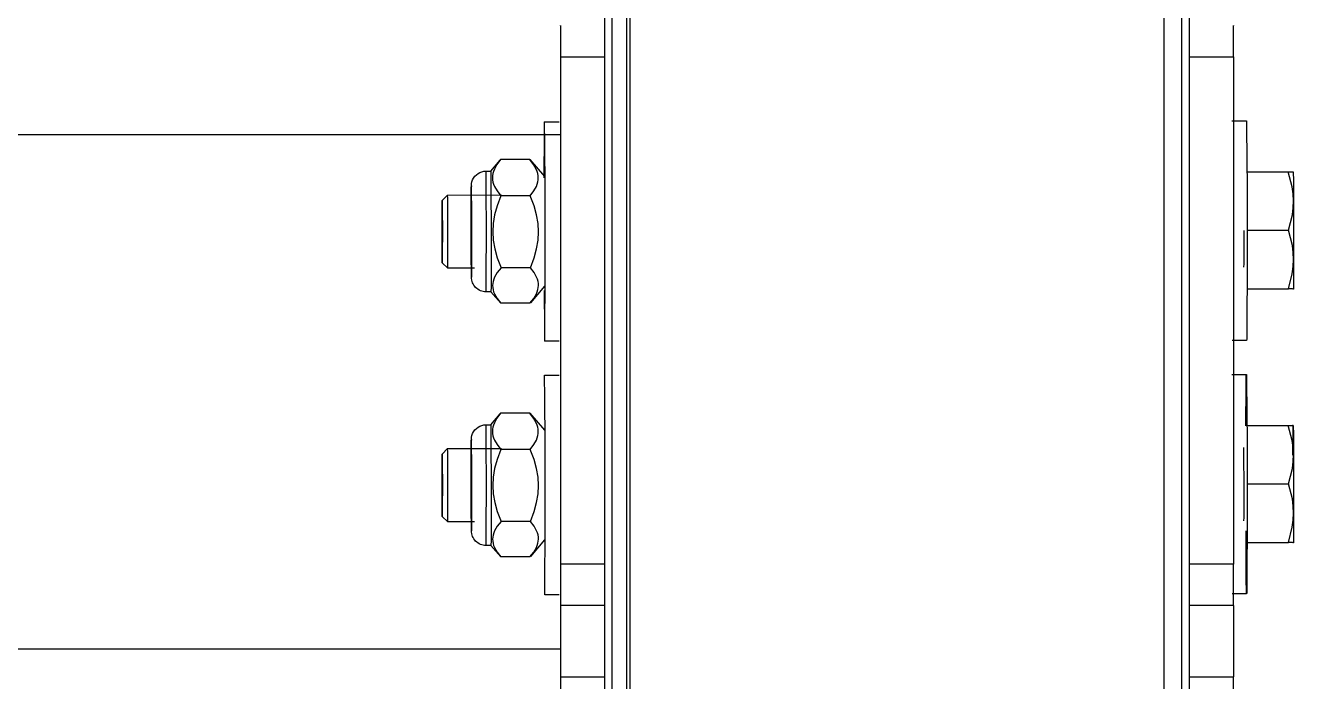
# Model space of a CAD drawing. Header units: millimetres. Extents: x 3109 to 13995, y 24552 to 39949.
# Drawn here: x 13058.4 to 13231.8, y 35351 to 35440.7 of the extents above; entities that cross this region are included whole.
import ezdxf

# ---------------------------------------------------------------- set-up
doc = ezdxf.new("R2010")
doc.units = ezdxf.units.MM
doc.header["$LTSCALE"] = 3
doc.layers.add('DomyÅ›lny', color=7, linetype='Continuous')

msp = doc.modelspace()

# ---------------------------------------------------------------- linework, layer by layer
at = {"layer": 'DomyÅ›lny'}
for p, q in [((13138.59, 35692.97), (13138.59, 33353.53)), ((13141.07, 33353.53), (13141.07, 35693.12)), ((13214.07, 35693.12), (13214.07, 33353.53)), ((13216.54, 33353.53), (13216.54, 35692.97)), ((13137.57, 35692.61), (13137.57, 33353.53)), ((13140.57, 35692.61), (13140.57, 33353.53)), ((13217.57, 33353.53), (13217.57, 35692.61)), ((13131.57, 35436.4), (13131.57, 35367.09)), ((13131.57, 35436.4), (13137.57, 35436.4)), ((13217.57, 35436.4), (13223.57, 35436.4)), ((13223.57, 35436.4), (13223.57, 35367.09)), ((13223.35, 35427.67), (13225.35, 35427.67)), ((13129.35, 35427.55), (13131.35, 35427.55)), ((13131.57, 35425.77), (12132.31, 35425.77)), ((13121.36, 35420.79), (13122.01, 35420.79)), ((13122.01, 35420.79), (13123.3, 35422.29)), ((13127.36, 35422.36), (13123.36, 35422.36)), ((13127.36, 35422.36), (13129.36, 35420.05)), ((13225.39, 35420.7), (13231.07, 35420.7)), ((13115.37, 35416.78), (13116.11, 35417.53)), ((13116.11, 35417.53), (13123.48, 35417.54)), ((13127.41, 35417.41), (13123.41, 35417.4)), ((13225.42, 35412.72), (13231.11, 35412.73)), ((13116.13, 35407.53), (13115.38, 35408.28)), ((13119.77, 35407.54), (13116.13, 35407.53)), ((13127.43, 35407.59), (13123.43, 35407.59)), ((13129.38, 35405.05), (13127.44, 35402.8)), ((13122.03, 35404.29), (13121.38, 35404.29)), ((13123.38, 35402.73), (13122.03, 35404.29)), ((13225.41, 35404.7), (13231.09, 35404.7)), ((13127.38, 35402.73), (13123.38, 35402.73)), ((13131.39, 35397.55), (13129.39, 35397.55)), ((13225.39, 35397.67), (13223.39, 35397.67)), ((13129.35, 35392.89), (13131.35, 35392.89)), ((13223.35, 35393.01), (13225.35, 35393.01)), ((13127.36, 35387.7), (13123.36, 35387.7)), ((13127.36, 35387.7), (13129.36, 35385.39)), ((13121.36, 35386.13), (13122.01, 35386.13)), ((13122.01, 35386.13), (13123.3, 35387.63)), ((13225.39, 35386.04), (13231.07, 35386.04)), ((13115.37, 35382.12), (13116.11, 35382.87)), ((13116.11, 35382.87), (13123.48, 35382.88)), ((13127.41, 35382.75), (13123.41, 35382.74)), ((13225.42, 35378.06), (13231.11, 35378.07)), ((13116.13, 35372.87), (13115.38, 35373.62)), ((13119.77, 35372.88), (13116.13, 35372.87)), ((13127.43, 35372.93), (13123.43, 35372.93)), ((13129.38, 35370.39), (13127.44, 35368.14)), ((13122.03, 35369.63), (13121.38, 35369.63)), ((13123.38, 35368.07), (13122.03, 35369.63)), ((13225.41, 35370.04), (13231.09, 35370.04)), ((13127.38, 35368.07), (13123.38, 35368.07)), ((13137.57, 35367.09), (13131.57, 35367.09)), ((13223.57, 35367.09), (13217.57, 35367.09)), ((13131.39, 35362.89), (13129.39, 35362.89)), ((13225.39, 35363.01), (13223.39, 35363.01)), ((13131.57, 35361.44), (13131.57, 35351.7)), ((13137.57, 35361.44), (13131.57, 35361.44)), ((13223.57, 35361.44), (13217.57, 35361.44)), ((13223.57, 35361.44), (13223.57, 35351.7)), ((13131.57, 35355.46), (11053.51, 35355.46)), ((13131.57, 35351.7), (13137.57, 35351.7)), ((13217.57, 35351.7), (13223.57, 35351.7))]:
    msp.add_line(p, q, dxfattribs=at)
for points in [[(13131.57, 35440.66, 0), (13131.57, 35440.7, 0), (13131.57, 35440.71, 0), (13131.57, 35440.71, 0), (13131.57, 35440.71, 0), (13131.57, 35440.71, 0), (13131.57, 35440.71, 0), (13131.57, 35440.71, 0), (13131.57, 35440.71, 0), (13131.57, 35440.71, 0), (13131.57, 35440.71, 0), (13131.57, 35440.71, 0), (13131.57, 35440.71, 0), (13131.57, 35440.71, 0), (13131.57, 35440.71, 0), (13131.57, 35440.71, 0), (13131.57, 35440.71, 0), (13131.57, 35440.71, 0), (13131.57, 35440.71, 0), (13131.57, 35440.7, 0), (13131.57, 35440.67, 0), (13131.57, 35440.55, 0), (13131.57, 35440.05, 0), (13131.57, 35436.4, 0)], [(13223.57, 35436.4, 0), (13223.57, 35439.7, 0), (13223.57, 35440.57, 0), (13223.57, 35440.7, 0), (13223.57, 35440.71, 0), (13223.57, 35440.71, 0), (13223.57, 35440.71, 0), (13223.57, 35440.71, 0), (13223.57, 35440.71, 0), (13223.57, 35440.71, 0), (13223.57, 35440.71, 0), (13223.57, 35440.71, 0), (13223.57, 35440.71, 0), (13223.57, 35440.71, 0), (13223.57, 35440.71, 0), (13223.57, 35440.71, 0), (13223.57, 35440.71, 0), (13223.57, 35440.71, 0), (13223.57, 35440.71, 0), (13223.57, 35440.71, 0), (13223.57, 35440.71, 0), (13223.57, 35440.71, 0), (13223.57, 35440.7, 0), (13223.57, 35440.66, 0)], [(13225.35, 35427.67, 0), (13225.35, 35427.67, 0), (13225.35, 35427.67, 0), (13225.35, 35427.67, 0), (13225.35, 35427.67, 0), (13225.35, 35427.66, 0), (13225.36, 35427.63, 0), (13225.37, 35427.46, 0), (13225.38, 35426.71, 0), (13225.44, 35418.43, 0), (13225.46, 35407.39, 0), (13225.43, 35400.16, 0), (13225.41, 35398.25, 0), (13225.4, 35397.8, 0), (13225.39, 35397.7, 0), (13225.39, 35397.67, 0), (13225.39, 35397.67, 0), (13225.39, 35397.67, 0), (13225.39, 35397.67, 0), (13225.39, 35397.67, 0), (13225.39, 35397.67, 0), (13225.39, 35397.67, 0), (13225.39, 35397.67, 0), (13225.39, 35397.67, 0), (13225.39, 35397.67, 0), (13225.39, 35397.67, 0), (13225.39, 35397.67, 0), (13225.39, 35397.67, 0), (13225.39, 35397.67, 0), (13225.39, 35397.67, 0), (13225.39, 35397.67, 0), (13225.39, 35397.67, 0), (13225.39, 35397.67, 0), (13225.39, 35397.67, 0), (13225.39, 35397.67, 0)], [(13129.35, 35427.55, 0), (13129.35, 35427.55, 0), (13129.35, 35427.55, 0), (13129.35, 35427.55, 0), (13129.35, 35427.55, 0), (13129.35, 35427.55, 0), (13129.35, 35427.55, 0), (13129.35, 35427.55, 0), (13129.35, 35427.55, 0), (13129.35, 35427.55, 0), (13129.35, 35427.55, 0), (13129.35, 35427.55, 0), (13129.35, 35427.55, 0), (13129.35, 35427.55, 0), (13129.35, 35427.55, 0), (13129.35, 35427.55, 0), (13129.35, 35427.55, 0), (13129.35, 35427.55, 0), (13129.35, 35427.54, 0), (13129.34, 35427.48, 0), (13129.33, 35427.17, 0), (13129.31, 35425.78, 0), (13129.29, 35419.88, 0)], [(13129.39, 35397.55, 0), (13129.39, 35397.55, 0), (13129.39, 35397.55, 0), (13129.39, 35397.55, 0), (13129.39, 35397.55, 0), (13129.39, 35397.55, 0), (13129.39, 35397.55, 0), (13129.39, 35397.55, 0), (13129.39, 35397.55, 0), (13129.39, 35397.55, 0), (13129.39, 35397.55, 0), (13129.39, 35397.55, 0), (13129.39, 35397.55, 0), (13129.39, 35397.55, 0), (13129.39, 35397.55, 0), (13129.39, 35397.55, 0), (13129.39, 35397.55, 0), (13129.39, 35397.55, 0), (13129.39, 35397.55, 0), (13129.39, 35397.56, 0), (13129.4, 35397.59, 0), (13129.4, 35397.76, 0), (13129.42, 35398.52, 0), (13129.46, 35406.82, 0), (13129.45, 35417.86, 0), (13129.4, 35425.02, 0), (13129.38, 35426.94, 0), (13129.36, 35427.4, 0), (13129.36, 35427.51, 0), (13129.36, 35427.54, 0), (13129.35, 35427.55, 0), (13129.35, 35427.55, 0), (13129.35, 35427.55, 0), (13129.35, 35427.55, 0), (13129.35, 35427.55, 0)], [(13121.38, 35404.29, 0), (13121.18, 35404.3, 0), (13120.98, 35404.33, 0), (13120.79, 35404.38, 0), (13120.6, 35404.45, 0), (13120.42, 35404.54, 0), (13120.24, 35404.64, 0), (13120.09, 35404.76, 0), (13119.95, 35404.9, 0), (13119.82, 35405.04, 0), (13119.7, 35405.2, 0), (13119.6, 35405.37, 0), (13119.52, 35405.54, 0), (13119.46, 35405.72, 0), (13119.42, 35405.9, 0), (13119.38, 35406.17, 0), (13119.34, 35409.7, 0), (13119.34, 35415.69, 0), (13119.35, 35418.55, 0), (13119.36, 35418.85, 0), (13119.38, 35419.08, 0), (13119.43, 35419.32, 0), (13119.53, 35419.59, 0), (13119.67, 35419.85, 0), (13119.85, 35420.09, 0), (13120.05, 35420.3, 0), (13120.28, 35420.47, 0), (13120.54, 35420.61, 0), (13120.8, 35420.71, 0), (13121.08, 35420.77, 0), (13121.36, 35420.79, 0)], [(13121.42, 35412.49, 0), (13121.4, 35418.34, 0), (13121.38, 35420.19, 0), (13121.37, 35420.64, 0), (13121.37, 35420.75, 0), (13121.36, 35420.78, 0), (13121.36, 35420.79, 0), (13121.36, 35420.79, 0), (13121.36, 35420.79, 0), (13121.36, 35420.79, 0), (13121.36, 35420.79, 0), (13121.36, 35420.79, 0)], [(13122.01, 35420.79, 0), (13122.01, 35420.79, 0), (13122.01, 35420.79, 0), (13122.01, 35420.79, 0), (13122.01, 35420.79, 0), (13122.01, 35420.79, 0), (13122.01, 35420.79, 0), (13122.01, 35420.79, 0), (13122.01, 35420.79, 0), (13122.01, 35420.79, 0), (13122.01, 35420.79, 0), (13122.01, 35420.79, 0), (13122.01, 35420.79, 0), (13122.01, 35420.77, 0), (13122.02, 35420.68, 0), (13122.03, 35420.26, 0), (13122.04, 35418.46, 0), (13122.07, 35412.49, 0)], [(13123.36, 35422.36, 0), (13122.85, 35421.68, 0), (13122.51, 35421.05, 0), (13122.39, 35420.75, 0), (13122.31, 35420.46, 0), (13122.26, 35420.17, 0), (13122.25, 35419.88, 0), (13122.27, 35419.59, 0), (13122.32, 35419.3, 0), (13122.41, 35419.01, 0), (13122.53, 35418.71, 0), (13122.89, 35418.08, 0), (13123.41, 35417.4, 0)], [(13127.41, 35417.41, 0), (13127.92, 35418.09, 0), (13128.27, 35418.71, 0), (13128.38, 35419.01, 0), (13128.46, 35419.31, 0), (13128.51, 35419.6, 0), (13128.52, 35419.89, 0), (13128.5, 35420.17, 0), (13128.45, 35420.46, 0), (13128.36, 35420.76, 0), (13128.24, 35421.06, 0), (13127.88, 35421.68, 0), (13127.36, 35422.36, 0)], [(13231.76, 35420.68, 0), (13231.76, 35420.68, 0), (13231.76, 35420.68, 0), (13231.76, 35420.68, 0), (13231.76, 35420.68, 0), (13231.75, 35420.67, 0), (13231.74, 35420.67, 0), (13231.65, 35420.67, 0), (13231.02, 35420.65, 0)], [(13231.8, 35416.72, 0), (13231.76, 35417.67, 0), (13231.62, 35418.64, 0), (13231.07, 35420.7, 0)], [(13231.07, 35420.7, 0), (13231.6, 35420.69, 0), (13231.72, 35420.68, 0), (13231.75, 35420.68, 0), (13231.75, 35420.68, 0), (13231.76, 35420.68, 0), (13231.76, 35420.68, 0), (13231.76, 35420.68, 0), (13231.76, 35420.68, 0), (13231.76, 35420.68, 0), (13231.76, 35420.68, 0), (13231.76, 35420.68, 0), (13231.76, 35420.68, 0), (13231.76, 35420.68, 0), (13231.76, 35420.68, 0), (13231.76, 35420.68, 0), (13231.76, 35420.68, 0), (13231.76, 35420.68, 0), (13231.76, 35420.68, 0), (13231.76, 35420.68, 0), (13231.76, 35420.68, 0), (13231.76, 35420.68, 0), (13231.76, 35420.68, 0), (13231.76, 35420.68, 0)], [(13231.76, 35420.68, 0), (13231.76, 35420.68, 0), (13231.76, 35420.68, 0), (13231.76, 35420.68, 0), (13231.76, 35420.68, 0), (13231.76, 35420.68, 0), (13231.76, 35420.68, 0), (13231.76, 35420.68, 0), (13231.76, 35420.68, 0), (13231.76, 35420.68, 0), (13231.76, 35420.68, 0), (13231.76, 35420.68, 0), (13231.76, 35420.68, 0), (13231.76, 35420.68, 0), (13231.76, 35420.68, 0), (13231.76, 35420.68, 0), (13231.76, 35420.67, 0), (13231.76, 35420.67, 0), (13231.76, 35420.64, 0), (13231.77, 35420.46, 0), (13231.78, 35419.71, 0), (13231.8, 35416.72, 0)], [(13116.15, 35412.56, 0), (13116.14, 35416.08, 0), (13116.13, 35417.18, 0), (13116.12, 35417.45, 0), (13116.12, 35417.51, 0), (13116.12, 35417.53, 0), (13116.12, 35417.53, 0), (13116.12, 35417.53, 0), (13116.11, 35417.53, 0), (13116.11, 35417.53, 0), (13116.11, 35417.53, 0), (13116.11, 35417.53, 0), (13116.11, 35417.53, 0), (13116.11, 35417.53, 0), (13116.11, 35417.53, 0), (13116.11, 35417.53, 0), (13116.11, 35417.53, 0), (13116.11, 35417.53, 0), (13116.11, 35417.53, 0)], [(13119.36, 35418.79, 0), (13119.36, 35418.79, 0), (13119.36, 35418.79, 0), (13119.36, 35418.79, 0), (13119.36, 35418.79, 0), (13119.36, 35418.79, 0), (13119.36, 35418.79, 0), (13119.36, 35418.79, 0), (13119.36, 35418.79, 0), (13119.36, 35418.79, 0), (13119.36, 35418.79, 0), (13119.36, 35418.79, 0), (13119.36, 35418.79, 0), (13119.36, 35418.79, 0), (13119.36, 35418.79, 0), (13119.36, 35418.79, 0), (13119.36, 35418.79, 0), (13119.36, 35418.79, 0), (13119.36, 35418.78, 0), (13119.36, 35418.75, 0), (13119.35, 35418.59, 0), (13119.35, 35417.87, 0), (13119.34, 35411.58, 0), (13119.37, 35406.43, 0), (13119.37, 35406.32, 0), (13119.38, 35406.3, 0), (13119.38, 35406.29, 0), (13119.38, 35406.29, 0), (13119.38, 35406.29, 0), (13119.38, 35406.29, 0), (13119.38, 35406.29, 0), (13119.38, 35406.29, 0), (13119.38, 35406.29, 0), (13119.38, 35406.29, 0), (13119.38, 35406.29, 0), (13119.38, 35406.29, 0), (13119.38, 35406.29, 0), (13119.38, 35406.29, 0), (13119.38, 35406.29, 0), (13119.38, 35406.29, 0), (13119.38, 35406.29, 0), (13119.38, 35406.29, 0), (13119.38, 35406.29, 0), (13119.38, 35406.29, 0), (13119.38, 35406.29, 0), (13119.38, 35406.29, 0), (13119.38, 35406.29, 0), (13119.38, 35406.29, 0), (13119.38, 35406.29, 0), (13119.38, 35406.31, 0), (13119.39, 35406.4, 0), (13119.39, 35406.81, 0), (13119.41, 35412.5, 0)], [(13119.41, 35412.5, 0), (13119.39, 35416.93, 0), (13119.38, 35418.34, 0), (13119.37, 35418.68, 0), (13119.37, 35418.76, 0), (13119.36, 35418.78, 0), (13119.36, 35418.79, 0), (13119.36, 35418.79, 0), (13119.36, 35418.79, 0), (13119.36, 35418.79, 0), (13119.36, 35418.79, 0), (13119.36, 35418.79, 0)], [(13119.38, 35406.43, 0), (13119.38, 35406.43, 0), (13119.38, 35406.43, 0), (13119.38, 35406.43, 0), (13119.38, 35406.43, 0), (13119.38, 35406.43, 0), (13119.38, 35406.43, 0), (13119.38, 35406.43, 0), (13119.38, 35406.43, 0), (13119.38, 35406.43, 0), (13119.39, 35406.44, 0), (13119.39, 35406.49, 0), (13119.39, 35406.97, 0), (13119.41, 35411.49, 0), (13119.4, 35416.29, 0), (13119.38, 35417.94, 0), (13119.38, 35418.43, 0), (13119.37, 35418.58, 0), (13119.37, 35418.63, 0), (13119.37, 35418.64, 0), (13119.37, 35418.65, 0), (13119.37, 35418.65, 0), (13119.37, 35418.65, 0), (13119.37, 35418.65, 0), (13119.37, 35418.65, 0), (13119.37, 35418.65, 0), (13119.37, 35418.65, 0), (13119.37, 35418.65, 0), (13119.37, 35418.65, 0), (13119.37, 35418.65, 0), (13119.37, 35418.65, 0)], [(13123.41, 35417.4, 0), (13122.9, 35416.05, 0), (13122.55, 35414.81, 0), (13122.35, 35413.64, 0), (13122.28, 35412.49, 0), (13122.35, 35411.35, 0), (13122.56, 35410.17, 0), (13122.91, 35408.93, 0), (13123.43, 35407.59, 0)], [(13127.43, 35407.59, 0), (13127.94, 35408.94, 0), (13128.29, 35410.18, 0), (13128.49, 35411.36, 0), (13128.56, 35412.5, 0), (13128.49, 35413.64, 0), (13128.29, 35414.82, 0), (13127.93, 35416.06, 0), (13127.41, 35417.41, 0)], [(13115.35, 35412.51, 0), (13115.35, 35415.52, 0), (13115.36, 35416.48, 0), (13115.36, 35416.71, 0), (13115.36, 35416.76, 0), (13115.36, 35416.78, 0), (13115.36, 35416.78, 0), (13115.37, 35416.78, 0), (13115.37, 35416.78, 0), (13115.37, 35416.78, 0), (13115.37, 35416.78, 0), (13115.37, 35416.78, 0), (13115.37, 35416.78, 0), (13115.37, 35416.78, 0), (13115.37, 35416.78, 0), (13115.37, 35416.78, 0), (13115.37, 35416.78, 0), (13115.37, 35416.78, 0), (13115.37, 35416.78, 0), (13115.37, 35416.78, 0), (13115.37, 35416.78, 0), (13115.37, 35416.78, 0), (13115.37, 35416.78, 0), (13115.37, 35416.78, 0), (13115.37, 35416.78, 0), (13115.37, 35416.78, 0), (13115.37, 35416.78, 0), (13115.37, 35416.78, 0), (13115.37, 35416.78, 0), (13115.37, 35416.78, 0), (13115.37, 35416.78, 0), (13115.37, 35416.77, 0), (13115.37, 35416.72, 0), (13115.37, 35416.51, 0), (13115.38, 35415.58, 0), (13115.4, 35412.56, 0)], [(13119.37, 35416.73, 0), (13119.37, 35416.73, 0), (13119.37, 35416.73, 0), (13119.37, 35416.73, 0), (13119.37, 35416.73, 0), (13119.37, 35416.72, 0), (13119.37, 35416.71, 0), (13119.37, 35416.67, 0), (13119.37, 35416.46, 0), (13119.39, 35414.15, 0), (13119.4, 35411.06, 0), (13119.39, 35409.05, 0), (13119.38, 35408.51, 0), (13119.38, 35408.39, 0), (13119.38, 35408.36, 0), (13119.38, 35408.35, 0), (13119.38, 35408.35, 0), (13119.38, 35408.35, 0), (13119.38, 35408.35, 0), (13119.38, 35408.35, 0), (13119.38, 35408.35, 0), (13119.38, 35408.35, 0), (13119.38, 35408.35, 0), (13119.38, 35408.35, 0), (13119.38, 35408.35, 0), (13119.38, 35408.35, 0), (13119.38, 35408.35, 0), (13119.38, 35408.35, 0), (13119.38, 35408.35, 0), (13119.38, 35408.35, 0), (13119.38, 35408.35, 0), (13119.38, 35408.35, 0), (13119.38, 35408.35, 0), (13119.38, 35408.35, 0), (13119.38, 35408.35, 0)], [(13231.11, 35412.73, 0), (13231.64, 35414.8, 0), (13231.76, 35415.76, 0), (13231.8, 35416.72, 0)], [(13231.8, 35416.72, 0), (13231.81, 35408.72, 0)], [(13115.4, 35412.56, 0), (13115.39, 35409.55, 0), (13115.38, 35408.59, 0), (13115.38, 35408.36, 0), (13115.38, 35408.3, 0), (13115.38, 35408.29, 0), (13115.38, 35408.28, 0), (13115.38, 35408.28, 0), (13115.38, 35408.28, 0), (13115.38, 35408.28, 0), (13115.38, 35408.28, 0), (13115.38, 35408.28, 0), (13115.38, 35408.28, 0), (13115.38, 35408.28, 0), (13115.38, 35408.28, 0), (13115.38, 35408.28, 0), (13115.38, 35408.28, 0), (13115.38, 35408.28, 0), (13115.38, 35408.28, 0), (13115.38, 35408.28, 0), (13115.38, 35408.28, 0), (13115.38, 35408.28, 0), (13115.38, 35408.28, 0), (13115.38, 35408.28, 0), (13115.38, 35408.28, 0), (13115.38, 35408.28, 0), (13115.38, 35408.28, 0), (13115.38, 35408.28, 0), (13115.38, 35408.28, 0), (13115.38, 35408.28, 0), (13115.38, 35408.29, 0), (13115.37, 35408.3, 0), (13115.37, 35408.34, 0), (13115.37, 35408.56, 0), (13115.36, 35409.48, 0), (13115.35, 35412.51, 0)], [(13116.13, 35407.53, 0), (13116.13, 35407.53, 0), (13116.13, 35407.53, 0), (13116.13, 35407.53, 0), (13116.13, 35407.53, 0), (13116.13, 35407.53, 0), (13116.13, 35407.53, 0), (13116.13, 35407.53, 0), (13116.13, 35407.53, 0), (13116.13, 35407.53, 0), (13116.13, 35407.53, 0), (13116.13, 35407.53, 0), (13116.13, 35407.54, 0), (13116.13, 35407.55, 0), (13116.13, 35407.6, 0), (13116.14, 35407.86, 0), (13116.15, 35408.95, 0), (13116.15, 35412.56, 0)], [(13121.38, 35404.29, 0), (13121.38, 35404.29, 0), (13121.38, 35404.29, 0), (13121.38, 35404.29, 0), (13121.38, 35404.29, 0), (13121.38, 35404.29, 0), (13121.38, 35404.29, 0), (13121.38, 35404.29, 0), (13121.38, 35404.29, 0), (13121.38, 35404.29, 0), (13121.38, 35404.29, 0), (13121.38, 35404.29, 0), (13121.38, 35404.29, 0), (13121.38, 35404.31, 0), (13121.39, 35404.41, 0), (13121.4, 35404.82, 0), (13121.41, 35406.6, 0), (13121.42, 35412.49, 0)], [(13122.07, 35412.49, 0), (13122.06, 35406.67, 0), (13122.05, 35404.85, 0), (13122.04, 35404.42, 0), (13122.03, 35404.32, 0), (13122.03, 35404.3, 0), (13122.03, 35404.29, 0), (13122.03, 35404.29, 0), (13122.03, 35404.29, 0), (13122.03, 35404.29, 0), (13122.03, 35404.29, 0), (13122.03, 35404.29, 0), (13122.03, 35404.29, 0), (13122.03, 35404.29, 0), (13122.03, 35404.29, 0), (13122.03, 35404.29, 0), (13122.03, 35404.29, 0), (13122.03, 35404.29, 0), (13122.03, 35404.29, 0), (13122.03, 35404.29, 0), (13122.03, 35404.29, 0), (13122.03, 35404.29, 0), (13122.03, 35404.29, 0), (13122.03, 35404.29, 0), (13122.03, 35404.29, 0), (13122.03, 35404.29, 0)], [(13225, 35412.7, 0), (13224.99, 35409.15, 0), (13224.99, 35408.03, 0), (13224.98, 35407.76, 0), (13224.98, 35407.69, 0), (13224.98, 35407.67, 0), (13224.98, 35407.67, 0), (13224.98, 35407.67, 0), (13224.98, 35407.67, 0), (13224.98, 35407.67, 0), (13224.98, 35407.67, 0), (13224.98, 35407.67, 0)], [(13231.81, 35408.72, 0), (13231.77, 35409.68, 0), (13231.64, 35410.65, 0), (13231.11, 35412.73, 0)], [(13231.09, 35404.7, 0), (13231.63, 35406.78, 0), (13231.77, 35407.75, 0), (13231.81, 35408.72, 0)], [(13231.81, 35408.72, 0), (13231.8, 35405.77, 0), (13231.79, 35404.95, 0), (13231.78, 35404.75, 0), (13231.78, 35404.7, 0), (13231.78, 35404.68, 0), (13231.78, 35404.68, 0), (13231.78, 35404.68, 0), (13231.78, 35404.68, 0), (13231.78, 35404.68, 0), (13231.78, 35404.68, 0)], [(13123.43, 35407.59, 0), (13122.9, 35406.92, 0), (13122.55, 35406.3, 0), (13122.43, 35406.01, 0), (13122.34, 35405.72, 0), (13122.29, 35405.44, 0), (13122.27, 35405.16, 0), (13122.28, 35404.87, 0), (13122.33, 35404.59, 0), (13122.41, 35404.3, 0), (13122.53, 35404.01, 0), (13122.87, 35403.39, 0), (13123.38, 35402.73, 0)], [(13127.38, 35402.73, 0), (13127.91, 35403.4, 0), (13128.26, 35404.02, 0), (13128.38, 35404.31, 0), (13128.47, 35404.6, 0), (13128.52, 35404.88, 0), (13128.54, 35405.16, 0), (13128.53, 35405.45, 0), (13128.48, 35405.73, 0), (13128.4, 35406.02, 0), (13128.28, 35406.31, 0), (13127.94, 35406.92, 0), (13127.43, 35407.59, 0)], [(13129.31, 35404.48, 0), (13129.35, 35399.28, 0), (13129.37, 35397.97, 0), (13129.38, 35397.66, 0), (13129.38, 35397.58, 0), (13129.39, 35397.56, 0), (13129.39, 35397.55, 0), (13129.39, 35397.55, 0), (13129.39, 35397.55, 0), (13129.39, 35397.55, 0), (13129.39, 35397.55, 0)], [(13231.78, 35404.68, 0), (13231.78, 35404.68, 0), (13231.78, 35404.68, 0), (13231.78, 35404.68, 0), (13231.78, 35404.68, 0), (13231.78, 35404.68, 0), (13231.78, 35404.68, 0), (13231.78, 35404.68, 0), (13231.78, 35404.68, 0), (13231.78, 35404.68, 0), (13231.78, 35404.68, 0), (13231.78, 35404.68, 0), (13231.78, 35404.68, 0), (13231.78, 35404.68, 0), (13231.78, 35404.68, 0), (13231.78, 35404.68, 0), (13231.78, 35404.68, 0), (13231.78, 35404.68, 0), (13231.78, 35404.68, 0), (13231.77, 35404.68, 0), (13231.76, 35404.68, 0), (13231.67, 35404.69, 0), (13231.09, 35404.7, 0)], [(13129.39, 35362.89, 0), (13129.39, 35362.89, 0), (13129.39, 35362.89, 0), (13129.39, 35362.89, 0), (13129.39, 35362.89, 0), (13129.39, 35362.89, 0), (13129.39, 35362.89, 0), (13129.39, 35362.89, 0), (13129.39, 35362.89, 0), (13129.39, 35362.89, 0), (13129.39, 35362.89, 0), (13129.39, 35362.89, 0), (13129.39, 35362.89, 0), (13129.39, 35362.89, 0), (13129.39, 35362.89, 0), (13129.39, 35362.89, 0), (13129.39, 35362.89, 0), (13129.39, 35362.89, 0), (13129.39, 35362.89, 0), (13129.39, 35362.9, 0), (13129.4, 35362.93, 0), (13129.4, 35363.1, 0), (13129.42, 35363.86, 0), (13129.46, 35372.16, 0), (13129.45, 35383.2, 0), (13129.4, 35390.36, 0), (13129.38, 35392.28, 0), (13129.36, 35392.74, 0), (13129.36, 35392.85, 0), (13129.36, 35392.88, 0), (13129.35, 35392.89, 0), (13129.35, 35392.89, 0), (13129.35, 35392.89, 0), (13129.35, 35392.89, 0), (13129.35, 35392.89, 0)], [(13225.28, 35386, 0), (13225.31, 35391.3, 0), (13225.33, 35392.61, 0), (13225.34, 35392.92, 0), (13225.35, 35392.99, 0), (13225.35, 35393.01, 0), (13225.35, 35393.01, 0), (13225.35, 35393.01, 0), (13225.35, 35393.01, 0), (13225.35, 35393.01, 0), (13225.35, 35393.01, 0), (13225.35, 35393.01, 0), (13225.35, 35393.01, 0), (13225.35, 35393.01, 0), (13225.35, 35393.01, 0), (13225.35, 35393.01, 0), (13225.35, 35393.01, 0), (13225.35, 35393.01, 0), (13225.35, 35393.01, 0), (13225.35, 35393.01, 0), (13225.35, 35393.01, 0), (13225.35, 35393.01, 0), (13225.35, 35393.01, 0)], [(13225.35, 35393.01, 0), (13225.35, 35393.01, 0), (13225.35, 35393.01, 0), (13225.35, 35393.01, 0), (13225.35, 35393.01, 0), (13225.35, 35393, 0), (13225.36, 35392.97, 0), (13225.37, 35392.8, 0), (13225.38, 35392.05, 0), (13225.44, 35383.77, 0), (13225.46, 35372.73, 0), (13225.43, 35365.51, 0), (13225.41, 35363.59, 0), (13225.4, 35363.14, 0), (13225.39, 35363.04, 0), (13225.39, 35363.02, 0), (13225.39, 35363.01, 0), (13225.39, 35363.01, 0), (13225.39, 35363.01, 0), (13225.39, 35363.01, 0), (13225.39, 35363.01, 0), (13225.39, 35363.01, 0), (13225.39, 35363.01, 0), (13225.39, 35363.01, 0), (13225.39, 35363.01, 0), (13225.39, 35363.01, 0), (13225.39, 35363.01, 0), (13225.39, 35363.01, 0), (13225.39, 35363.01, 0), (13225.39, 35363.01, 0), (13225.39, 35363.01, 0), (13225.39, 35363.01, 0), (13225.39, 35363.01, 0), (13225.39, 35363.01, 0), (13225.39, 35363.01, 0)], [(13123.36, 35387.7, 0), (13122.85, 35387.02, 0), (13122.51, 35386.39, 0), (13122.39, 35386.09, 0), (13122.31, 35385.8, 0), (13122.26, 35385.51, 0), (13122.25, 35385.22, 0), (13122.27, 35384.93, 0), (13122.32, 35384.64, 0), (13122.41, 35384.35, 0), (13122.53, 35384.05, 0), (13122.89, 35383.42, 0), (13123.41, 35382.74, 0)], [(13127.41, 35382.75, 0), (13127.92, 35383.43, 0), (13128.27, 35384.05, 0), (13128.38, 35384.35, 0), (13128.46, 35384.65, 0), (13128.51, 35384.94, 0), (13128.52, 35385.23, 0), (13128.5, 35385.51, 0), (13128.45, 35385.8, 0), (13128.36, 35386.1, 0), (13128.24, 35386.4, 0), (13127.88, 35387.02, 0), (13127.36, 35387.7, 0)], [(13121.38, 35369.63, 0), (13121.18, 35369.64, 0), (13120.98, 35369.67, 0), (13120.79, 35369.72, 0), (13120.6, 35369.79, 0), (13120.42, 35369.88, 0), (13120.24, 35369.98, 0), (13120.09, 35370.1, 0), (13119.95, 35370.24, 0), (13119.82, 35370.38, 0), (13119.7, 35370.54, 0), (13119.6, 35370.71, 0), (13119.52, 35370.88, 0), (13119.46, 35371.06, 0), (13119.42, 35371.25, 0), (13119.38, 35371.51, 0), (13119.34, 35375.05, 0), (13119.34, 35381.03, 0), (13119.35, 35383.89, 0), (13119.36, 35384.19, 0), (13119.38, 35384.42, 0), (13119.43, 35384.66, 0), (13119.53, 35384.93, 0), (13119.67, 35385.19, 0), (13119.85, 35385.43, 0), (13120.05, 35385.64, 0), (13120.28, 35385.82, 0), (13120.54, 35385.95, 0), (13120.8, 35386.05, 0), (13121.08, 35386.11, 0), (13121.36, 35386.13, 0)], [(13121.42, 35377.83, 0), (13121.4, 35383.68, 0), (13121.38, 35385.53, 0), (13121.37, 35385.98, 0), (13121.37, 35386.09, 0), (13121.36, 35386.12, 0), (13121.36, 35386.13, 0), (13121.36, 35386.13, 0), (13121.36, 35386.13, 0), (13121.36, 35386.13, 0), (13121.36, 35386.13, 0), (13121.36, 35386.13, 0)], [(13122.01, 35386.13, 0), (13122.01, 35386.13, 0), (13122.01, 35386.13, 0), (13122.01, 35386.13, 0), (13122.01, 35386.13, 0), (13122.01, 35386.13, 0), (13122.01, 35386.13, 0), (13122.01, 35386.13, 0), (13122.01, 35386.13, 0), (13122.01, 35386.13, 0), (13122.01, 35386.13, 0), (13122.01, 35386.13, 0), (13122.01, 35386.13, 0), (13122.01, 35386.11, 0), (13122.02, 35386.02, 0), (13122.03, 35385.6, 0), (13122.04, 35383.8, 0), (13122.07, 35377.83, 0)], [(13231.76, 35386.02, 0), (13231.76, 35386.02, 0), (13231.76, 35386.02, 0), (13231.76, 35386.02, 0), (13231.76, 35386.02, 0), (13231.75, 35386.02, 0), (13231.74, 35386.01, 0), (13231.65, 35386.01, 0), (13231.02, 35385.99, 0)], [(13231.8, 35382.06, 0), (13231.76, 35383.01, 0), (13231.62, 35383.98, 0), (13231.07, 35386.04, 0)], [(13231.07, 35386.04, 0), (13231.6, 35386.03, 0), (13231.72, 35386.02, 0), (13231.75, 35386.02, 0), (13231.75, 35386.02, 0), (13231.76, 35386.02, 0), (13231.76, 35386.02, 0), (13231.76, 35386.02, 0), (13231.76, 35386.02, 0), (13231.76, 35386.02, 0), (13231.76, 35386.02, 0), (13231.76, 35386.02, 0), (13231.76, 35386.02, 0), (13231.76, 35386.02, 0), (13231.76, 35386.02, 0), (13231.76, 35386.02, 0), (13231.76, 35386.02, 0), (13231.76, 35386.02, 0), (13231.76, 35386.02, 0), (13231.76, 35386.02, 0), (13231.76, 35386.02, 0), (13231.76, 35386.02, 0), (13231.76, 35386.02, 0), (13231.76, 35386.02, 0)], [(13231.72, 35381.98, 0), (13231.74, 35384.92, 0), (13231.75, 35385.74, 0), (13231.75, 35385.95, 0), (13231.76, 35386, 0), (13231.76, 35386.01, 0), (13231.76, 35386.02, 0), (13231.76, 35386.02, 0), (13231.76, 35386.02, 0), (13231.76, 35386.02, 0), (13231.76, 35386.02, 0)], [(13231.76, 35386.02, 0), (13231.76, 35386.02, 0), (13231.76, 35386.02, 0), (13231.76, 35386.02, 0), (13231.76, 35386.02, 0), (13231.76, 35386.02, 0), (13231.76, 35386.02, 0), (13231.76, 35386.02, 0), (13231.76, 35386.02, 0), (13231.76, 35386.02, 0), (13231.76, 35386.02, 0), (13231.76, 35386.02, 0), (13231.76, 35386.02, 0), (13231.76, 35386.02, 0), (13231.76, 35386.02, 0), (13231.76, 35386.02, 0), (13231.76, 35386.02, 0), (13231.76, 35386.01, 0), (13231.76, 35385.98, 0), (13231.77, 35385.8, 0), (13231.78, 35385.05, 0), (13231.8, 35382.06, 0)], [(13116.15, 35377.9, 0), (13116.14, 35381.42, 0), (13116.13, 35382.53, 0), (13116.12, 35382.79, 0), (13116.12, 35382.85, 0), (13116.12, 35382.87, 0), (13116.12, 35382.87, 0), (13116.12, 35382.87, 0), (13116.11, 35382.87, 0), (13116.11, 35382.87, 0), (13116.11, 35382.87, 0), (13116.11, 35382.87, 0), (13116.11, 35382.87, 0), (13116.11, 35382.87, 0), (13116.11, 35382.87, 0), (13116.11, 35382.87, 0), (13116.11, 35382.87, 0), (13116.11, 35382.87, 0), (13116.11, 35382.87, 0)], [(13119.36, 35384.13, 0), (13119.36, 35384.13, 0), (13119.36, 35384.13, 0), (13119.36, 35384.13, 0), (13119.36, 35384.13, 0), (13119.36, 35384.13, 0), (13119.36, 35384.13, 0), (13119.36, 35384.13, 0), (13119.36, 35384.13, 0), (13119.36, 35384.13, 0), (13119.36, 35384.13, 0), (13119.36, 35384.13, 0), (13119.36, 35384.13, 0), (13119.36, 35384.13, 0), (13119.36, 35384.13, 0), (13119.36, 35384.13, 0), (13119.36, 35384.13, 0), (13119.36, 35384.13, 0), (13119.36, 35384.12, 0), (13119.36, 35384.09, 0), (13119.35, 35383.93, 0), (13119.35, 35383.21, 0), (13119.34, 35376.92, 0), (13119.37, 35371.77, 0), (13119.37, 35371.66, 0), (13119.38, 35371.64, 0), (13119.38, 35371.63, 0), (13119.38, 35371.63, 0), (13119.38, 35371.63, 0), (13119.38, 35371.63, 0), (13119.38, 35371.63, 0), (13119.38, 35371.63, 0), (13119.38, 35371.63, 0), (13119.38, 35371.63, 0), (13119.38, 35371.63, 0), (13119.38, 35371.63, 0), (13119.38, 35371.63, 0), (13119.38, 35371.63, 0), (13119.38, 35371.63, 0), (13119.38, 35371.63, 0), (13119.38, 35371.63, 0), (13119.38, 35371.63, 0), (13119.38, 35371.63, 0), (13119.38, 35371.63, 0), (13119.38, 35371.63, 0), (13119.38, 35371.63, 0), (13119.38, 35371.63, 0), (13119.38, 35371.63, 0), (13119.38, 35371.63, 0), (13119.38, 35371.65, 0), (13119.39, 35371.74, 0), (13119.39, 35372.15, 0), (13119.41, 35377.84, 0)], [(13119.41, 35377.84, 0), (13119.39, 35382.27, 0), (13119.38, 35383.68, 0), (13119.37, 35384.02, 0), (13119.37, 35384.1, 0), (13119.36, 35384.12, 0), (13119.36, 35384.13, 0), (13119.36, 35384.13, 0), (13119.36, 35384.13, 0), (13119.36, 35384.13, 0), (13119.36, 35384.13, 0), (13119.36, 35384.13, 0)], [(13119.38, 35371.77, 0), (13119.38, 35371.77, 0), (13119.38, 35371.77, 0), (13119.38, 35371.77, 0), (13119.38, 35371.77, 0), (13119.38, 35371.77, 0), (13119.38, 35371.77, 0), (13119.38, 35371.77, 0), (13119.38, 35371.77, 0), (13119.38, 35371.77, 0), (13119.39, 35371.78, 0), (13119.39, 35371.83, 0), (13119.39, 35372.31, 0), (13119.41, 35376.83, 0), (13119.4, 35381.63, 0), (13119.38, 35383.28, 0), (13119.38, 35383.77, 0), (13119.37, 35383.92, 0), (13119.37, 35383.97, 0), (13119.37, 35383.98, 0), (13119.37, 35383.99, 0), (13119.37, 35383.99, 0), (13119.37, 35383.99, 0), (13119.37, 35383.99, 0), (13119.37, 35383.99, 0), (13119.37, 35383.99, 0), (13119.37, 35383.99, 0), (13119.37, 35383.99, 0), (13119.37, 35383.99, 0), (13119.37, 35383.99, 0), (13119.37, 35383.99, 0)], [(13123.41, 35382.74, 0), (13122.9, 35381.39, 0), (13122.55, 35380.15, 0), (13122.35, 35378.98, 0), (13122.28, 35377.83, 0), (13122.35, 35376.69, 0), (13122.56, 35375.51, 0), (13122.91, 35374.27, 0), (13123.43, 35372.93, 0)], [(13127.43, 35372.93, 0), (13127.94, 35374.28, 0), (13128.29, 35375.52, 0), (13128.49, 35376.7, 0), (13128.56, 35377.84, 0), (13128.49, 35378.98, 0), (13128.29, 35380.16, 0), (13127.93, 35381.4, 0), (13127.41, 35382.75, 0)], [(13224.96, 35383.01, 0), (13224.96, 35383.01, 0), (13224.96, 35383.01, 0), (13224.96, 35383.01, 0), (13224.96, 35383.01, 0), (13224.96, 35383.01, 0), (13224.96, 35383.01, 0), (13224.96, 35383.01, 0), (13224.96, 35383.01, 0), (13224.96, 35383.01, 0), (13224.96, 35383.01, 0), (13224.96, 35383.01, 0), (13224.96, 35383.01, 0), (13224.96, 35382.99, 0), (13224.97, 35382.94, 0), (13224.97, 35382.69, 0), (13224.98, 35381.61, 0), (13225, 35378.04, 0)], [(13115.35, 35377.85, 0), (13115.35, 35380.86, 0), (13115.36, 35381.82, 0), (13115.36, 35382.05, 0), (13115.36, 35382.1, 0), (13115.36, 35382.12, 0), (13115.36, 35382.12, 0), (13115.37, 35382.12, 0), (13115.37, 35382.12, 0), (13115.37, 35382.12, 0), (13115.37, 35382.12, 0), (13115.37, 35382.12, 0), (13115.37, 35382.12, 0), (13115.37, 35382.12, 0), (13115.37, 35382.12, 0), (13115.37, 35382.12, 0), (13115.37, 35382.12, 0), (13115.37, 35382.12, 0), (13115.37, 35382.12, 0), (13115.37, 35382.12, 0), (13115.37, 35382.12, 0), (13115.37, 35382.12, 0), (13115.37, 35382.12, 0), (13115.37, 35382.12, 0), (13115.37, 35382.12, 0), (13115.37, 35382.12, 0), (13115.37, 35382.12, 0), (13115.37, 35382.12, 0), (13115.37, 35382.12, 0), (13115.37, 35382.12, 0), (13115.37, 35382.12, 0), (13115.37, 35382.11, 0), (13115.37, 35382.06, 0), (13115.37, 35381.85, 0), (13115.38, 35380.93, 0), (13115.4, 35377.9, 0)], [(13119.37, 35382.07, 0), (13119.37, 35382.07, 0), (13119.37, 35382.07, 0), (13119.37, 35382.07, 0), (13119.37, 35382.07, 0), (13119.37, 35382.06, 0), (13119.37, 35382.06, 0), (13119.37, 35382.01, 0), (13119.37, 35381.8, 0), (13119.39, 35379.49, 0), (13119.4, 35376.41, 0), (13119.39, 35374.39, 0), (13119.38, 35373.85, 0), (13119.38, 35373.73, 0), (13119.38, 35373.7, 0), (13119.38, 35373.69, 0), (13119.38, 35373.69, 0), (13119.38, 35373.69, 0), (13119.38, 35373.69, 0), (13119.38, 35373.69, 0), (13119.38, 35373.69, 0), (13119.38, 35373.69, 0), (13119.38, 35373.69, 0), (13119.38, 35373.69, 0), (13119.38, 35373.69, 0), (13119.38, 35373.69, 0), (13119.38, 35373.69, 0), (13119.38, 35373.69, 0), (13119.38, 35373.69, 0), (13119.38, 35373.69, 0), (13119.38, 35373.69, 0), (13119.38, 35373.69, 0), (13119.38, 35373.69, 0), (13119.38, 35373.69, 0), (13119.38, 35373.69, 0)], [(13231.11, 35378.07, 0), (13231.64, 35380.14, 0), (13231.76, 35381.1, 0), (13231.8, 35382.06, 0)], [(13231.8, 35382.06, 0), (13231.81, 35374.06, 0)], [(13115.4, 35377.9, 0), (13115.39, 35374.89, 0), (13115.38, 35373.93, 0), (13115.38, 35373.7, 0), (13115.38, 35373.64, 0), (13115.38, 35373.63, 0), (13115.38, 35373.63, 0), (13115.38, 35373.62, 0), (13115.38, 35373.62, 0), (13115.38, 35373.62, 0), (13115.38, 35373.62, 0), (13115.38, 35373.62, 0), (13115.38, 35373.62, 0), (13115.38, 35373.62, 0), (13115.38, 35373.62, 0), (13115.38, 35373.62, 0), (13115.38, 35373.62, 0), (13115.38, 35373.62, 0), (13115.38, 35373.62, 0), (13115.38, 35373.62, 0), (13115.38, 35373.62, 0), (13115.38, 35373.62, 0), (13115.38, 35373.62, 0), (13115.38, 35373.62, 0), (13115.38, 35373.62, 0), (13115.38, 35373.62, 0), (13115.38, 35373.62, 0), (13115.38, 35373.62, 0), (13115.38, 35373.62, 0), (13115.38, 35373.62, 0), (13115.38, 35373.63, 0), (13115.37, 35373.64, 0), (13115.37, 35373.68, 0), (13115.37, 35373.9, 0), (13115.36, 35374.82, 0), (13115.35, 35377.85, 0)], [(13116.13, 35372.87, 0), (13116.13, 35372.87, 0), (13116.13, 35372.87, 0), (13116.13, 35372.87, 0), (13116.13, 35372.87, 0), (13116.13, 35372.87, 0), (13116.13, 35372.87, 0), (13116.13, 35372.87, 0), (13116.13, 35372.87, 0), (13116.13, 35372.87, 0), (13116.13, 35372.88, 0), (13116.13, 35372.88, 0), (13116.13, 35372.88, 0), (13116.13, 35372.89, 0), (13116.13, 35372.94, 0), (13116.14, 35373.2, 0), (13116.15, 35374.29, 0), (13116.15, 35377.9, 0)], [(13121.38, 35369.63, 0), (13121.38, 35369.63, 0), (13121.38, 35369.63, 0), (13121.38, 35369.63, 0), (13121.38, 35369.63, 0), (13121.38, 35369.63, 0), (13121.38, 35369.63, 0), (13121.38, 35369.63, 0), (13121.38, 35369.63, 0), (13121.38, 35369.63, 0), (13121.38, 35369.63, 0), (13121.38, 35369.63, 0), (13121.38, 35369.63, 0), (13121.38, 35369.65, 0), (13121.39, 35369.75, 0), (13121.4, 35370.16, 0), (13121.41, 35371.94, 0), (13121.42, 35377.83, 0)], [(13122.07, 35377.83, 0), (13122.06, 35372.01, 0), (13122.05, 35370.19, 0), (13122.04, 35369.76, 0), (13122.03, 35369.66, 0), (13122.03, 35369.64, 0), (13122.03, 35369.64, 0), (13122.03, 35369.63, 0), (13122.03, 35369.63, 0), (13122.03, 35369.63, 0), (13122.03, 35369.63, 0), (13122.03, 35369.63, 0), (13122.03, 35369.63, 0), (13122.03, 35369.63, 0), (13122.03, 35369.63, 0), (13122.03, 35369.63, 0), (13122.03, 35369.63, 0), (13122.03, 35369.63, 0), (13122.03, 35369.63, 0), (13122.03, 35369.63, 0), (13122.03, 35369.63, 0), (13122.03, 35369.63, 0), (13122.03, 35369.63, 0), (13122.03, 35369.63, 0), (13122.03, 35369.63, 0), (13122.03, 35369.63, 0)], [(13225, 35378.04, 0), (13224.99, 35374.49, 0), (13224.99, 35373.37, 0), (13224.98, 35373.1, 0), (13224.98, 35373.03, 0), (13224.98, 35373.01, 0), (13224.98, 35373.01, 0), (13224.98, 35373.01, 0), (13224.98, 35373.01, 0), (13224.98, 35373.01, 0), (13224.98, 35373.01, 0), (13224.98, 35373.01, 0)], [(13231.81, 35374.06, 0), (13231.77, 35375.02, 0), (13231.64, 35375.99, 0), (13231.11, 35378.07, 0)], [(13231.09, 35370.04, 0), (13231.63, 35372.12, 0), (13231.77, 35373.09, 0), (13231.81, 35374.06, 0)], [(13231.81, 35374.06, 0), (13231.8, 35371.11, 0), (13231.79, 35370.29, 0), (13231.78, 35370.09, 0), (13231.78, 35370.04, 0), (13231.78, 35370.02, 0), (13231.78, 35370.02, 0), (13231.78, 35370.02, 0), (13231.78, 35370.02, 0), (13231.78, 35370.02, 0), (13231.78, 35370.02, 0)], [(13123.43, 35372.93, 0), (13122.9, 35372.26, 0), (13122.55, 35371.64, 0), (13122.43, 35371.35, 0), (13122.34, 35371.06, 0), (13122.29, 35370.78, 0), (13122.27, 35370.5, 0), (13122.28, 35370.21, 0), (13122.33, 35369.93, 0), (13122.41, 35369.64, 0), (13122.53, 35369.35, 0), (13122.87, 35368.74, 0), (13123.38, 35368.07, 0)], [(13127.38, 35368.07, 0), (13127.91, 35368.74, 0), (13128.26, 35369.36, 0), (13128.38, 35369.65, 0), (13128.47, 35369.94, 0), (13128.52, 35370.22, 0), (13128.54, 35370.5, 0), (13128.53, 35370.79, 0), (13128.48, 35371.07, 0), (13128.4, 35371.36, 0), (13128.28, 35371.65, 0), (13127.94, 35372.27, 0), (13127.43, 35372.93, 0)], [(13225.39, 35363.01, 0), (13225.39, 35363.01, 0), (13225.39, 35363.01, 0), (13225.39, 35363.01, 0), (13225.39, 35363.01, 0), (13225.38, 35363.02, 0), (13225.38, 35363.09, 0), (13225.37, 35363.42, 0), (13225.34, 35364.95, 0), (13225.3, 35371.63, 0)], [(13231.78, 35370.02, 0), (13231.78, 35370.02, 0), (13231.78, 35370.02, 0), (13231.78, 35370.02, 0), (13231.78, 35370.02, 0), (13231.78, 35370.02, 0), (13231.78, 35370.02, 0), (13231.78, 35370.02, 0), (13231.78, 35370.02, 0), (13231.78, 35370.02, 0), (13231.78, 35370.02, 0), (13231.78, 35370.02, 0), (13231.78, 35370.02, 0), (13231.78, 35370.02, 0), (13231.78, 35370.02, 0), (13231.78, 35370.02, 0), (13231.78, 35370.02, 0), (13231.78, 35370.02, 0), (13231.78, 35370.02, 0), (13231.77, 35370.02, 0), (13231.76, 35370.02, 0), (13231.67, 35370.03, 0), (13231.09, 35370.04, 0)], [(13131.57, 35367.09, 0), (13131.57, 35361.44, 0)], [(13223.57, 35361.44, 0), (13223.57, 35361.65, 0), (13223.57, 35362.63, 0), (13223.57, 35367.09, 0)], [(13131.57, 35351.7, 0), (13131.57, 35351.49, 0), (13131.57, 35350.51, 0), (13131.57, 35346.05, 0)], [(13223.57, 35346.05, 0), (13223.57, 35351.7, 0)]]:
    msp.add_polyline3d(points, dxfattribs=at)

doc.saveas('drawing.dxf')
